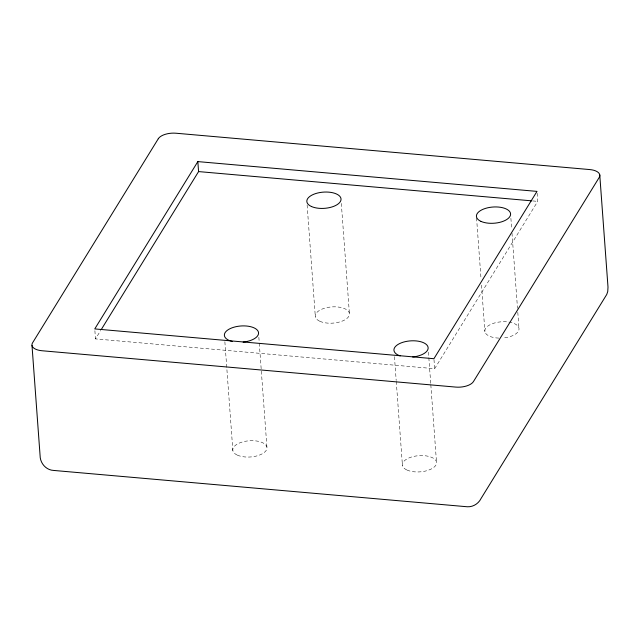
<?xml version="1.0" encoding="UTF-8"?>
<svg xmlns="http://www.w3.org/2000/svg" width="640" height="640" viewBox="0 0 640 640"><rect width="100%" height="100%" fill="white"/><g stroke="black" fill="none" stroke-linecap="round" stroke-linejoin="round"><path stroke-width="0.48" stroke-dasharray="3.2 2.4" d="M537.128 193.208L537.728 201.368L434.648 368.696L95.488 338.904L100.72 330.408M532.76 200.936L537.728 201.368M510.896 218.312L511.696 229.192M511.984 233.152L517.504 308.36M517.8 312.32L518.96 328.152M476.552 217.88L481.056 279.224M481.496 285.168L484.912 331.672M433.984 359.624L434.648 368.696M428.432 352.168L430.752 383.832M430.824 384.824L436.496 462.008M394.448 356.68L396.192 380.432M396.264 381.424L402.44 465.528M341.32 203.416L349.384 313.256M307.12 204.96L315.328 316.776M258.848 337.272L259.216 342.224M259.288 343.208L266.92 447.112M224.872 341.784L232.864 450.64M94.888 330.736L95.488 338.904M498.808 338.096A17.144 8.128 -4.2 0 1 487.944 326.016A17.144 8.128 -4.2 0 1 516.72 324.968A17.144 8.128 -4.2 0 1 503.6 337.92M237.4 455.152A17.144 8.128 -4.2 0 0 266.256 450.312A17.144 8.128 -4.2 0 0 246.016 441.16A17.144 8.128 -4.2 0 0 237.4 455.152M319.864 321.288A17.144 8.128 -4.2 0 0 348.728 316.456A17.144 8.128 -4.2 0 0 328.48 307.304A17.144 8.128 -4.2 0 0 319.864 321.288M406.976 470.04A17.144 8.128 -4.2 0 0 435.84 465.208A17.144 8.128 -4.2 0 0 415.592 456.056A17.144 8.128 -4.2 0 0 406.976 470.04"/><path stroke-width="0.96" d="M197.84 161.6L94.76 328.92L433.912 358.712L537 191.392L197.84 161.6L198.576 171.584L101.248 329.56M198.576 171.584L531.76 200.848M599.752 174.8L608 287.096L607.752 291.456L606.776 294.424L481.008 498.56C478.552 503.616 473.048 507.08 467.4 506.776L53.624 470.432C46.768 470.136 41.272 464.456 40.248 457.8L32 345.512M400.176 355.896A17.144 8.128 -4.2 0 1 401.08 342.928A17.144 8.128 -4.2 0 1 427.056 345.208A17.144 8.128 -4.2 0 1 412.704 356.992M232.408 341.512A17.144 8.128 -4.2 0 1 230.336 328.536A17.144 8.128 -4.2 0 1 257.2 330A17.144 8.128 -4.2 0 1 243.128 342.096M158.304 138.728L32.544 342.864A14.208 6.736 -4.2 0 0 41.992 350.744L455.76 387.088A14.208 6.736 -4.2 0 0 473.448 381.584L599.208 177.456A14.208 6.736 -4.2 0 0 589.768 169.568L175.992 133.224A14.208 6.736 -4.2 0 0 158.304 138.728M311.432 206.504A17.144 8.128 -4.2 0 0 340.296 201.672A17.144 8.128 -4.2 0 0 320.048 192.52A17.144 8.128 -4.2 0 0 311.432 206.504M481.016 221.4A17.144 8.128 -4.2 0 0 509.872 216.56A17.144 8.128 -4.2 0 0 489.632 207.416A17.144 8.128 -4.2 0 0 481.016 221.4"/></g></svg>
